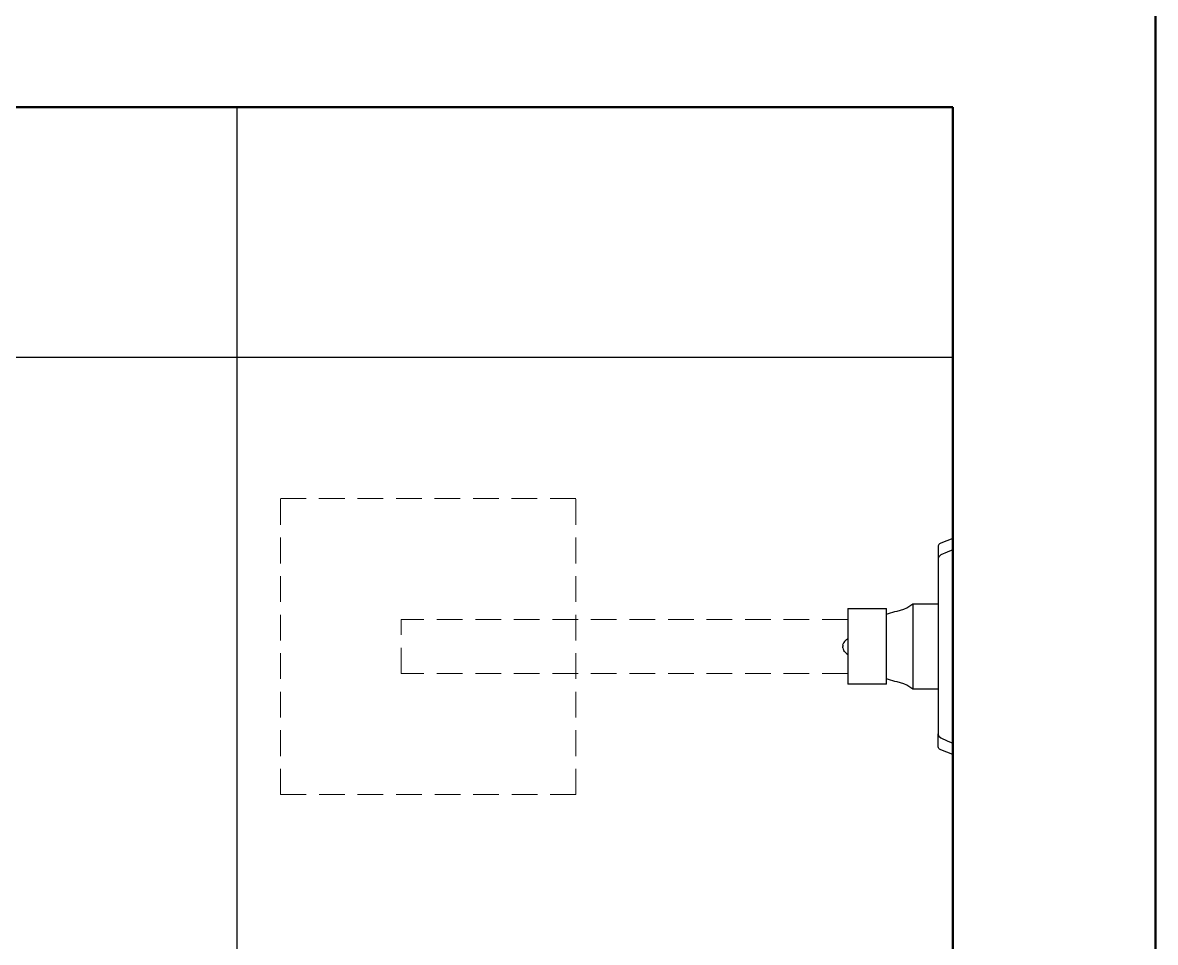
# Model space of a CAD drawing. Header units: millimetres. Extents: x 81693 to 98868, y 6565 to 11437.
# Drawn here: x 95420.1 to 95476.1, y 11243.4 to 11288.9 of the extents above; entities that cross this region are included whole.
import ezdxf

# ---------------------------------------------------------------- set-up
doc = ezdxf.new("R2010")
doc.units = ezdxf.units.MM
doc.linetypes.add('HIDDEN', pattern=[9.525, 6.35, -3.175])
doc.layers.add('Hachuria - Moveis', color=1, linetype='Continuous')
doc.layers.add('Piso', color=55, linetype='Continuous')
for name, color, linetype, lineweight in [('Parede Baixa', 5, 'Continuous', 50), ('Projeção Janela', 15, 'HIDDEN', 9), ('Projeção Viga', 1, 'HIDDEN', 9)]:
    doc.layers.add(name, color=color, linetype=linetype, lineweight=lineweight)

msp = doc.modelspace()

# ---------------------------------------------------------------- hatches: boundary and pattern name
at = {"layer": 'Piso'}
h = msp.add_hatch(dxfattribs=at)
h.set_pattern_fill('ANSI37', color=256, scale=13.333333, angle=45)
h.set_pattern_definition([(90, (-2063.007, 2975), (-42.333333, 1e-14), []), (180, (-2063.007, 2975), (-1e-14, -42.333333), [])])
h.paths.add_polyline_path([(95432.8276, 11265.3741), (95447.438, 11265.3741), (95447.438, 11259.3876), (95460.8791, 11259.3876), (95460.8791, 11259.9242), (95462.7886, 11259.9242), (95462.7886, 11259.6454), (95462.9417, 11259.7093), (95463.1529, 11259.7735), (95463.3156, 11259.8058), (95463.4863, 11259.8447), (95463.6493, 11259.9005), (95463.8047, 11259.9726), (95463.9524, 11260.061), (95464.0923, 11260.1663), (95465.3453, 11260.1663), (95465.3453, 11262.3648), (95465.3453, 11263.0741), (95465.4496, 11263.1582), (95466.0791, 11263.3876), (95466.0791, 11284.7209), (95376.0791, 11284.7209), (95376.0791, 11231.3876), (95466.0791, 11231.3876), (95466.0791, 11252.7209), (95465.3885, 11252.9726), (95465.3453, 11253.0996), (95465.3453, 11253.7437), (95465.3453, 11255.9422), (95464.0923, 11255.9422), (95463.9524, 11256.0475), (95463.8046, 11256.1362), (95463.6492, 11256.2081), (95463.4863, 11256.2638), (95463.3156, 11256.3027), (95463.1529, 11256.335), (95462.9417, 11256.3992), (95462.7886, 11256.4631), (95462.7886, 11256.1842), (95460.8791, 11256.1842), (95460.8791, 11256.7209), (95447.438, 11256.7209), (95447.438, 11250.7344), (95432.8276, 11250.7344)])

# ---------------------------------------------------------------- linework, layer by layer
at = {"layer": 'Hachuria - Moveis'}
for p, q in [((95466.0791, 11263.3876), (95465.472, 11263.1663)), ((95466.0791, 11252.7209), (95466.0791, 11263.3876)), ((95465.3496, 11263.0215), (95465.3453, 11262.985)), ((95465.3453, 11262.985), (95465.3453, 11262.3648)), ((95465.3623, 11263.0588), (95465.3496, 11263.0215)), ((95465.3824, 11263.0941), (95465.3623, 11263.0588)), ((95465.4087, 11263.1251), (95465.3824, 11263.0941)), ((95465.4392, 11263.1498), (95465.4087, 11263.1251)), ((95465.472, 11263.1663), (95465.4392, 11263.1498)), ((95465.7905, 11262.7126), (95465.472, 11262.5769)), ((95466.0791, 11262.8261), (95465.7905, 11262.7126)), ((95465.3496, 11262.4076), (95465.3453, 11262.3648)), ((95465.3453, 11262.3648), (95465.3453, 11260.1663)), ((95465.3623, 11262.4511), (95465.3496, 11262.4076)), ((95465.3824, 11262.4924), (95465.3623, 11262.4511)), ((95465.472, 11262.5769), (95465.3824, 11262.4924)), ((95460.8791, 11259.9242), (95462.7886, 11259.9242)), ((95460.8791, 11259.9242), (95460.8791, 11258.4403)), ((95462.7886, 11259.6454), (95462.7886, 11259.9242)), ((95463.4863, 11259.8447), (95463.6493, 11259.9005)), ((95463.6493, 11259.9005), (95463.8047, 11259.9726)), ((95463.8047, 11259.9726), (95463.9524, 11260.061)), ((95463.9524, 11260.061), (95464.0923, 11260.1663)), ((95464.0923, 11260.1663), (95465.3453, 11260.1663)), ((95464.0923, 11260.1663), (95464.0923, 11255.9422)), ((95465.3453, 11260.1663), (95465.3453, 11255.9422)), ((95462.7886, 11259.6454), (95462.8908, 11259.688)), ((95462.7886, 11256.4631), (95462.7886, 11259.6454)), ((95462.8908, 11259.688), (95462.9946, 11259.7254)), ((95462.9946, 11259.7254), (95463.1, 11259.7574)), ((95463.1, 11259.7574), (95463.207, 11259.7842)), ((95463.207, 11259.7842), (95463.3156, 11259.8058)), ((95463.3156, 11259.8058), (95463.4863, 11259.8447)), ((95460.641, 11258.1213), (95460.6567, 11258.1868)), ((95460.6825, 11258.249), (95460.6567, 11258.1868)), ((95460.7176, 11258.3064), (95460.6825, 11258.249)), ((95460.7176, 11258.3064), (95460.7613, 11258.3575)), ((95460.8125, 11258.4013), (95460.7613, 11258.3575)), ((95460.8125, 11258.4013), (95460.8699, 11258.4364)), ((95460.8791, 11258.4403), (95460.8699, 11258.4364)), ((95460.8791, 11258.4403), (95460.8791, 11257.6682)), ((95460.641, 11258.1213), (95460.6357, 11258.0542)), ((95460.641, 11257.9871), (95460.6357, 11258.0542)), ((95460.641, 11257.9871), (95460.6567, 11257.9217)), ((95460.6567, 11257.9217), (95460.6825, 11257.8595)), ((95460.7176, 11257.8021), (95460.6825, 11257.8595)), ((95460.7176, 11257.8021), (95460.7613, 11257.751)), ((95460.8125, 11257.7072), (95460.7613, 11257.751)), ((95460.8125, 11257.7072), (95460.8699, 11257.6721)), ((95460.8699, 11257.6721), (95460.8791, 11257.6682)), ((95460.8791, 11257.6682), (95460.8791, 11256.1842)), ((95462.7886, 11256.1842), (95460.8791, 11256.1842)), ((95462.8908, 11256.4205), (95462.7886, 11256.4631)), ((95462.7886, 11256.1842), (95462.7886, 11256.4631)), ((95462.9946, 11256.3831), (95462.8908, 11256.4205)), ((95463.1, 11256.3511), (95462.9946, 11256.3831)), ((95463.207, 11256.3243), (95463.1, 11256.3511)), ((95463.3156, 11256.3027), (95463.207, 11256.3243)), ((95463.4863, 11256.2638), (95463.3156, 11256.3027)), ((95463.6492, 11256.2081), (95463.4863, 11256.2638)), ((95463.8046, 11256.1362), (95463.6492, 11256.2081)), ((95463.9524, 11256.0475), (95463.8046, 11256.1362)), ((95464.0923, 11255.9422), (95463.9524, 11256.0475)), ((95465.3453, 11255.9422), (95464.0923, 11255.9422)), ((95465.3453, 11255.9422), (95465.3453, 11253.7437)), ((95465.3453, 11253.7437), (95465.3496, 11253.7009)), ((95465.3453, 11253.1235), (95465.3453, 11253.7437)), ((95465.3496, 11253.7009), (95465.3623, 11253.6574)), ((95465.3623, 11253.6574), (95465.3824, 11253.6161)), ((95465.3824, 11253.6161), (95465.472, 11253.5316)), ((95465.472, 11253.5316), (95465.7905, 11253.3959)), ((95465.7905, 11253.3959), (95466.0791, 11253.2824)), ((95465.3496, 11253.087), (95465.3453, 11253.1235)), ((95465.3623, 11253.0497), (95465.3496, 11253.087)), ((95465.3824, 11253.0144), (95465.3623, 11253.0497)), ((95465.4087, 11252.9834), (95465.3824, 11253.0144)), ((95465.4392, 11252.9587), (95465.4087, 11252.9834)), ((95465.472, 11252.9422), (95465.4392, 11252.9587)), ((95466.0791, 11252.7209), (95465.472, 11252.9422))]:
    msp.add_line(p, q, dxfattribs=at)
at = {"layer": 'Parede Baixa'}
for p, q in [((95476.084, 10201.3876), (95476.084, 11294.7209)), ((95376.0791, 11284.7209), (95466.0791, 11284.7209)), ((95466.0791, 11111.3876), (95466.0791, 11284.7209))]:
    msp.add_line(p, q, dxfattribs=at)
at = {"layer": 'Projeção Janela', "linetype": 'HIDDEN', "ltscale": 0.2}
for p, q in [((95432.8276, 11265.3741), (95447.438, 11265.3741)), ((95432.8276, 11250.7344), (95432.8276, 11265.3741)), ((95447.438, 11250.7344), (95447.438, 11265.3741)), ((95438.7995, 11256.7209), (95438.7995, 11259.3876)), ((95460.8791, 11259.3876), (95438.7995, 11259.3876)), ((95460.8791, 11256.7209), (95438.7995, 11256.7209)), ((95447.438, 11250.7344), (95432.8276, 11250.7344))]:
    msp.add_line(p, q, dxfattribs=at)
at = {"layer": 'Projeção Viga'}
msp.add_line((95476.0791, 11386.8288), (95476.0791, 8663.3876), dxfattribs=at)

doc.saveas('drawing.dxf')
